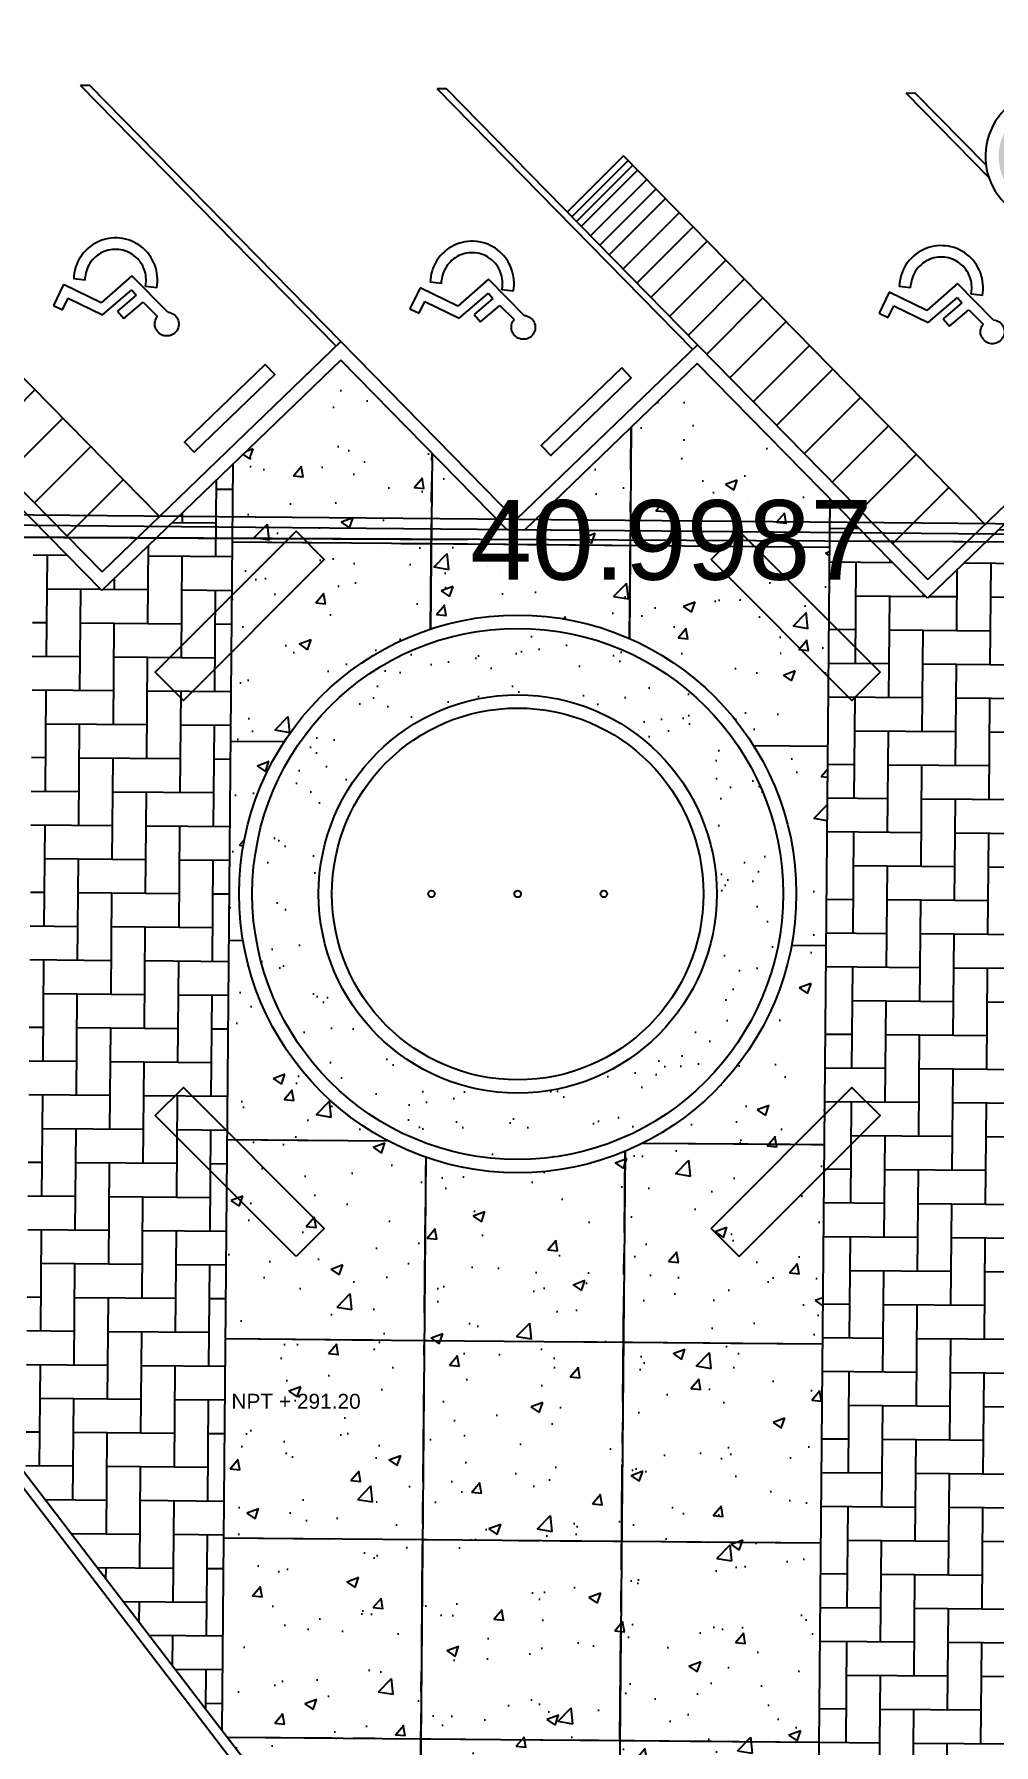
# Model space of a CAD drawing. Header units: millimetres. Extents: x 793 to 3159, y 750 to 2095.
# Drawn here: x 1190.43 to 1204.89, y 970.32 to 996.08 of the extents above; entities that cross this region are included whole.
import ezdxf

# ---------------------------------------------------------------- set-up
doc = ezdxf.new("R2010")
doc.units = ezdxf.units.MM
doc.linetypes.add('CENTER', pattern=[50.8, 31.75, -6.35, 6.35, -6.35])
doc.linetypes.add('CONTINUA', pattern=[0])
for name, color, linetype in [('A-BANQUETA', 8, 'Continuous'), ('A-MUEBLE', 9, 'Continuous'), ('A-PISOS', 252, 'Continuous'), ('A-PROY', 252, 'Continuous'), ('A-TEXTO', 2, 'Continuous'), ('A-VEGETACION', 65, 'Continuous')]:
    doc.layers.add(name, color=color, linetype=linetype)
doc.layers.add('JUNTA DE CONTROL', color=7, linetype='Continuous', true_color=0xf43e0b)
doc.styles.add('kobalt', font='arial.ttf', dxfattribs={"height": 0.15})
doc.styles.get("Standard").update_dxf_attribs({"font": 'arial.ttf'})
doc.dimstyles.get("Standard").update_dxf_attribs({"dimtxt": 1.2, "dimasz": 0.18, "dimexe": 0.18, "dimexo": 0.0625, "dimgap": 0.09, "dimtad": 0, "dimtih": 1, "dimtoh": 1, "dimdec": 4, "dimlfac": -1, "dimzin": 0, "dimdsep": 46, "dimtxsty": 'Standard', "dimcen": 0.09, "dimadec": 0, "dimazin": 0, "dimtfac": 1, "dimtdec": 4, "dimtofl": 0, "dimtmove": 0, "dimatfit": 3, "dimfxl": 1, "dimtolj": 1, "dimtzin": 0, "dimarcsym": 0})
pattern_1 = [(38.034047, (-995.446, 276.85925), (-0.04112262, 0.97848569), [0, -0.77216, 0, -0.8636, 0, -0.8255]), (8.034047, (-995.446, 276.8592), (0.8856448, 1.4419677), [0, -0.41656, 0, -0.69596, 0, -0.2667]), (328.034047, (-996.0708, 276.8534), (1.58188923, 0.0176195), [0, -0.254, 0, -0.9144, 0, -1.1938]), (318.03405, (-996.0708, 276.8534), (1.5228908, 0.4600731), [0, -0.127, 0, -0.59944, 0, -0.6858])]
pattern_2 = [(50, (-2174.8441, -711.9263), (1.8218467, -0.1593909), [0.1905, -2.0955]), (355, (-2174.8441, -711.9263), (-0.3524342, 1.9105685), [0.1524, -1.6764058]), (100.451445, (-2174.6923, -711.9396), (1.4694125, 1.7511775), [0.1619001, -1.7809024]), (46.1842, (-2174.844, -711.4183), (2.7107904, -0.4204233), [0.28575, -3.14325]), (96.63556, (-2174.6182, -711.4533), (2.3740413, 2.4742612), [0.2428502, -2.671356]), (351.18415, (-2174.844, -711.4183), (2.3740413, 2.4742612), [0.2285997, -2.5145973]), (21, (-2174.5901, -711.5453), (1.5161439, -1.022652), [0.1905, -2.0955]), (326, (-2174.5901, -711.5453), (0.6180203, 1.8418797), [0.1524, -1.6764]), (71.451445, (-2174.4638, -711.6305), (2.1341642, 0.8192277), [0.1619001, -1.7808994]), (37.5, (-2174.8441, -711.9263), (0.03088603, 0.84555039), [0, -1.65608, 0, -1.7018, 0, -1.68275]), (7.5, (-2174.8441, -711.9263), (0.66819663, 1.00180575), [0, -0.97028, 0, -1.61798, 0, -0.64135]), (327.5, (-2175.4105, -711.9263), (1.35590595, -0.05728744), [0, -0.635, 0, -1.9812, 0, -2.6289]), (317.5, (-2175.6645, -711.9263), (1.4812918, 0.2542649), [0, -0.8255, 0, -1.31572, 0, -1.8669])]
pattern_3 = [(90, (-2174.8441, -711.9263), (-0.508, 0.508), [1.524, -0.508]), (180, (-2174.8441, -711.4183), (-0.508, 0.508), [1.524, -0.508])]

# ---------------------------------------------------------------- blocks, each defined once
blk = doc.blocks.new('A$C15914C01')
at = {"layer": 'A-PISOS', "linetype": 'CONTINUA', "ltscale": 0.5}
h = blk.add_hatch(dxfattribs=at)
h.set_pattern_fill('AR-CONC', color=250, scale=0.01)
h.set_pattern_definition(pattern_2)
h.paths.add_polyline_path([(16.815, 0.208), (15.428, 1.596), (13.817, 0.017), (13.817, -1.153), (16.817, -1.153)])
edge = h.paths.add_edge_path()
edge.add_line((16.817, -2.44), (16.817, -1.153))
edge.add_line((16.817, -1.153), (13.817, -1.153))
edge.add_line((13.817, -1.153), (13.817, -4.153))
edge.add_line((13.817, -4.153), (14.629, -4.151))
edge.add_arc((18.165, -6.418), 4.2, 108.7243, 147.3342, ccw=False)
edge = h.paths.add_edge_path()
edge.add_line((14.629, -4.151), (13.817, -4.153))
edge.add_line((13.817, -4.153), (13.817, -7.153))
edge.add_line((13.817, -7.153), (14.03, -7.153))
edge.add_arc((18.165, -6.418), 4.2, 147.3353, 190.0775, ccw=False)
h.paths.add_polyline_path([(16.817, -10.396), (16.526, -10.285), (16.244, -10.153), (13.817, -10.153), (13.817, -13.153), (16.817, -13.153)])
h.paths.add_polyline_path([(16.817, -13.153), (13.817, -13.153), (13.817, -16.153), (16.817, -16.153)])
h.paths.add_polyline_path([(16.817, -16.153), (13.817, -16.153), (13.817, -19.056), (13.897, -19.159), (16.817, -19.153)])
h.paths.add_polyline_path([(16.817, -19.153), (13.897, -19.159), (16.817, -22.899)])
edge = h.paths.add_edge_path()
edge.add_arc((18.165, -6.418), 4.2, 190.0807, 242.7879)
edge.add_line((16.244, -10.153), (13.817, -10.153))
edge.add_line((13.817, -10.153), (13.817, -7.153))
edge.add_line((13.817, -7.153), (14.03, -7.153))
h = blk.add_hatch(dxfattribs=at)
h.set_pattern_fill('AR-CONC', color=250, scale=0.01)
h.set_pattern_definition(pattern_2)
h.paths.add_polyline_path([(22.817, -0.424), (20.802, 1.593), (19.817, 0.627), (19.817, -1.153), (22.817, -1.153)])
edge = h.paths.add_edge_path()
edge.add_line((22.817, -1.153), (19.817, -1.153))
edge.add_line((19.817, -1.153), (19.817, -2.556))
edge.add_arc((18.165, -6.418), 4.2, 32.6327, 66.8418, ccw=False)
edge.add_line((21.702, -4.153), (22.817, -4.153))
edge.add_line((22.817, -4.153), (22.817, -1.153))
edge = h.paths.add_edge_path()
edge.add_line((22.817, -4.153), (21.702, -4.153))
edge.add_arc((18.222, -6.406), 4.146, -10.367, 32.9263, ccw=False)
edge.add_line((22.3, -7.152), (22.817, -7.153))
edge.add_line((22.817, -7.153), (22.817, -4.153))
edge = h.paths.add_edge_path()
edge.add_line((22.817, -7.153), (22.3, -7.152))
edge.add_arc((18.165, -6.418), 4.2, 293.1582, 349.9266, ccw=False)
edge.add_line((19.817, -10.279), (19.817, -10.153))
edge.add_line((19.817, -10.153), (22.817, -10.153))
edge.add_line((22.817, -10.153), (22.817, -7.153))
h.paths.add_polyline_path([(22.817, -10.153), (19.817, -10.153), (19.817, -13.153), (22.817, -13.153)])
h.paths.add_polyline_path([(22.817, -13.153), (19.817, -13.153), (19.817, -16.153), (22.817, -16.153)])
h.paths.add_polyline_path([(22.817, -16.153), (19.817, -16.153), (19.817, -19.153), (22.817, -19.153)])
h.paths.add_polyline_path([(22.817, -19.153), (19.817, -19.153), (19.817, -22.153), (22.817, -22.153)])
h.paths.add_polyline_path([(22.817, -22.153), (19.817, -22.153), (19.817, -25.153), (22.817, -25.153)])
h.paths.add_polyline_path([(22.817, -25.153), (19.817, -25.153), (19.817, -26.742), (20.922, -28.158), (22.817, -28.153)])
h.paths.add_polyline_path([(22.817, -28.153), (20.922, -28.158), (22.817, -30.585)])
h = blk.add_hatch(dxfattribs=at)
h.set_pattern_fill('AR-CONC', color=250, scale=0.01)
h.set_pattern_definition(pattern_2)
edge = h.paths.add_edge_path()
edge.add_line((19.817, 0.627), (18.223, -0.936))
edge.add_line((18.223, -0.936), (17.957, -0.936))
edge.add_line((17.957, -0.936), (16.817, 0.206))
edge.add_line((16.817, 0.206), (16.817, -2.44))
edge.add_arc((18.165, -6.418), 4.2, 66.8418, 108.7243, ccw=False)
edge.add_line((19.817, -2.556), (19.817, 0.627))
edge = h.paths.add_edge_path()
edge.add_arc((18.165, -6.418), 4.2, 251.2757, 293.1582, ccw=False)
edge.add_line((16.817, -10.396), (16.817, -22.899))
edge.add_line((16.817, -22.899), (19.817, -26.742))
edge.add_line((19.817, -26.742), (19.817, -10.279))
h = blk.add_hatch(dxfattribs=at)
h.set_pattern_fill('AR-HBONE', color=250, scale=0.005, angle=45)
h.set_pattern_definition(pattern_3)
h.paths.add_polyline_path([(13.817, 0.017), (11.858, -1.904), (10.817, -0.862), (10.826, -15.225), (13.817, -19.056)])
h = blk.add_hatch(dxfattribs=at)
h.set_pattern_fill('AR-HBONE', color=250, scale=0.005, angle=45)
h.set_pattern_definition(pattern_3)
h.paths.add_polyline_path([(25.817, -0.428), (24.303, -1.912), (22.817, -0.424), (22.817, -30.585), (25.817, -34.428)])
at = {"layer": 'A-PISOS', "color": 250, "linetype": 'CONTINUA', "ltscale": 0.5}
for p, q in [((19.817, 0.627), (19.817, -2.556)), ((13.817, 0.017), (13.817, -19.056)), ((16.817, 0.206), (16.817, -2.44)), ((22.817, -0.424), (22.817, -30.585)), ((13.817, -1.153), (16.817, -1.153)), ((16.817, -1.153), (22.817, -1.153)), ((13.817, -4.153), (14.628, -4.153)), ((21.702, -4.153), (22.817, -4.153)), ((13.817, -7.153), (14.03, -7.153)), ((22.3, -7.153), (22.817, -7.153)), ((13.817, -10.153), (16.244, -10.153)), ((19.817, -10.279), (19.817, -26.742)), ((20.086, -10.153), (22.817, -10.153)), ((16.817, -10.396), (16.817, -22.899)), ((13.817, -13.153), (16.817, -13.153)), ((16.817, -13.153), (22.817, -13.153)), ((13.817, -16.153), (16.817, -16.153)), ((16.817, -16.153), (22.817, -16.153)), ((13.892, -19.153), (16.817, -19.153)), ((16.817, -19.153), (22.817, -19.153))]:
    blk.add_line(p, q, dxfattribs=at)
blk = doc.blocks.new('discapacitados')
for p, q in [((230, 791), (231, 809)), ((231, 809), (235, 827)), ((235, 827), (241, 844)), ((241, 844), (249, 860)), ((249, 860), (259, 875)), ((259, 875), (271, 889)), ((271, 889), (284, 901)), ((284, 901), (299, 911)), ((299, 911), (316, 919)), ((316, 919), (333, 925)), ((333, 925), (351, 928)), ((351, 928), (369, 930)), ((369, 930), (387, 928)), ((387, 928), (405, 925)), ((405, 925), (422, 919)), ((422, 919), (438, 911)), ((438, 911), (453, 901)), ((453, 901), (467, 889)), ((467, 889), (479, 875)), ((479, 875), (489, 860)), ((489, 860), (497, 844)), ((497, 844), (503, 827)), ((503, 827), (506, 809)), ((506, 809), (508, 791)), ((231, 773), (230, 791)), ((235, 755), (231, 773)), ((241, 738), (235, 755)), ((249, 721), (241, 738)), ((259, 706), (249, 721)), ((271, 693), (259, 706)), ((271, 693), (310, 103)), ((405, 657), (391, 654)), ((410, 419), (391, 654)), ((422, 662), (405, 657)), ((438, 670), (422, 662)), ((453, 681), (438, 670)), ((467, 693), (453, 681)), ((479, 706), (467, 693)), ((489, 721), (479, 706)), ((497, 738), (489, 721)), ((503, 755), (497, 738)), ((506, 773), (503, 755)), ((508, 791), (506, 773)), ((705, 419), (410, 419)), ((705, 306), (705, 419)), ((41, 212), (28, 181)), ((55, 242), (41, 212)), ((72, 271), (55, 242)), ((91, 299), (72, 271)), ((111, 326), (91, 299)), ((133, 351), (111, 326)), ((157, 374), (133, 351)), ((183, 396), (157, 374)), ((184, 202), (172, 181)), ((183, 396), (273, 300)), ((198, 222), (184, 202)), ((213, 241), (198, 222)), ((229, 260), (213, 241)), ((246, 277), (229, 260)), ((273, 300), (246, 277)), ((418, 306), (705, 306)), ((418, 226), (418, 306)), ((864, 226), (418, 226)), ((1040, -182), (864, 226)), ((1, 50), (-1, 17)), ((-1, 17), (1, -17)), ((4, 83), (1, 50)), ((10, 116), (4, 83)), ((18, 149), (10, 116)), ((28, 181), (18, 149)), ((135, 65), (132, 41)), ((132, 41), (132, 16)), ((132, 16), (132, -8)), ((139, 89), (135, 65)), ((145, 113), (139, 89)), ((153, 136), (145, 113)), ((162, 159), (153, 136)), ((172, 181), (162, 159)), ((310, 103), (784, 108)), ((784, 108), (976, -337)), ((1, -17), (4, -50)), ((4, -50), (10, -83)), ((10, -83), (17, -116)), ((17, -116), (28, -148)), ((28, -148), (40, -179)), ((40, -179), (54, -209)), ((132, -8), (135, -32)), ((135, -32), (139, -56)), ((139, -56), (145, -80)), ((145, -80), (152, -103)), ((152, -103), (161, -126)), ((161, -126), (172, -148)), ((172, -148), (184, -169)), ((184, -169), (197, -189)), ((197, -189), (212, -209)), ((1178, -122), (1040, -182)), ((1224, -230), (1178, -122)), ((54, -209), (71, -238)), ((71, -238), (89, -266)), ((89, -266), (110, -293)), ((110, -293), (132, -318)), ((132, -318), (156, -341)), ((156, -341), (181, -363)), ((181, -363), (208, -383)), ((208, -383), (236, -401)), ((212, -209), (228, -227)), ((228, -227), (245, -244)), ((245, -244), (264, -260)), ((264, -260), (283, -275)), ((283, -275), (304, -288)), ((304, -288), (325, -300)), ((325, -300), (347, -310)), ((347, -310), (370, -319)), ((370, -319), (393, -326)), ((393, -326), (417, -332)), ((417, -332), (441, -336)), ((441, -336), (465, -338)), ((465, -338), (490, -338)), ((490, -338), (514, -337)), ((514, -337), (538, -334)), ((538, -334), (562, -330)), ((562, -330), (586, -324)), ((586, -324), (609, -316)), ((609, -316), (632, -307)), ((632, -307), (653, -296)), ((653, -296), (674, -284)), ((674, -284), (695, -270)), ((695, -270), (714, -255)), ((714, -255), (732, -239)), ((716, -412), (745, -395)), ((756, -213), (732, -239)), ((745, -395), (773, -377)), ((756, -213), (847, -309)), ((773, -377), (799, -356)), ((799, -356), (824, -333)), ((824, -333), (847, -309)), ((976, -337), (1224, -230)), ((236, -401), (265, -418)), ((265, -418), (295, -432)), ((295, -432), (327, -444)), ((327, -444), (359, -454)), ((359, -454), (391, -461)), ((391, -461), (424, -467)), ((424, -467), (458, -470)), ((458, -470), (491, -470)), ((491, -470), (525, -469)), ((525, -469), (558, -465)), ((558, -465), (591, -459)), ((591, -459), (623, -451)), ((623, -451), (655, -440)), ((655, -440), (686, -427)), ((686, -427), (716, -412))]:
    blk.add_line(p, q)
blk = doc.blocks.new('A$C3E6A45EC')
at = {"layer": 'JUNTA DE CONTROL', "linetype": 'CENTER', "ltscale": 0.05}
for p, q in [((20.042, -1.803), (20.069, 1.379)), ((17.043, -1.661), (17.066, 0.985)), ((14.054, -0.348), (23.054, -0.426)), ((14.028, -3.348), (14.839, -3.355)), ((21.913, -3.416), (23.028, -3.426)), ((14.002, -6.348), (14.215, -6.35)), ((22.485, -6.422), (23.002, -6.426)), ((13.976, -9.348), (16.404, -9.369)), ((19.832, -25.989), (19.975, -9.526)), ((20.245, -9.402), (22.976, -9.426)), ((16.866, -22.12), (16.974, -9.616)), ((13.95, -12.348), (22.95, -12.426)), ((13.924, -15.348), (22.924, -15.426)), ((13.974, -18.348), (22.898, -18.426))]:
    blk.add_line(p, q, dxfattribs=at)
blk = doc.blocks.new('*D191')
at = {"layer": 'Defpoints', "color": 0, "lineweight": -2, "transparency": 16777216}
for p, q in [((1179.71, 988.554), (1196.958, 988.471)), ((1179.529, 988.493), (1179.529, 988.375)), ((1220.348, 988.358), (1203.1, 988.441)), ((1220.528, 988.295), (1220.527, 988.177))]:
    blk.add_line(p, q, dxfattribs=at)
at = {"layer": 'Defpoints', "color": 0, "transparency": 16777216}
for p in [(1179.53, 988.555, 293.721), (1179.53, 988.555), (1220.528, 988.357, 380.202)]:
    blk.add_point(p, dxfattribs=at)
for points in [[(1179.71, 988.584), (1179.71, 988.524), (1179.53, 988.555)], [(1220.348, 988.388), (1220.348, 988.328), (1220.528, 988.357)]]:
    blk.add_solid(points, dxfattribs=at)
at = {"layer": 'Defpoints', "color": 0, "transparency": 16777216, "insert": (1200.029, 988.456), "char_height": 1.2, "attachment_point": 5}
blk.add_mtext('\\A1;40.9987', dxfattribs=at)

msp = doc.modelspace()

# ---------------------------------------------------------------- hatches: boundary and pattern name
at = {"layer": 'A-VEGETACION', "linetype": 'CONTINUA'}
h = msp.add_hatch(dxfattribs=at)
h.set_pattern_fill('AR-SAND', color=256, scale=0.02, angle=0.534047)
h.set_pattern_definition(pattern_1)
edge = h.paths.add_edge_path()
edge.add_line((1208.82736, 1060.37149), (1203.90678, 1060.47786))
edge.add_line((1203.90678, 1060.47786), (1209.58851, 1054.9753))
edge.add_arc((1210.28639, 1055.69889), 1.00529, 226.036127, 268.643326)
edge.add_line((1210.26259, 1054.69388), (1210.89975, 1054.68011))
edge.add_line((1210.89975, 1054.68011), (1210.93078, 1058.48414))
edge.add_arc((1208.92468, 1058.36416), 2.00969, 3.422679, 92.7755)
edge = h.paths.add_edge_path()
edge.add_line((1210.19287, 995.04835), (1205.7653, 995.04123))
edge.add_arc((1205.7653, 994.24123), 0.8, 90, 224.465953)
edge.add_line((1205.19436, 993.68084), (1210.13312, 988.64635))
edge.add_line((1210.13312, 988.64635), (1210.19287, 995.04835))
h = msp.add_hatch(dxfattribs=at)
h.set_pattern_fill('AR-SAND', color=256, scale=0.02, angle=0.534047)
h.set_pattern_definition(pattern_1)
edge = h.paths.add_edge_path()
edge.add_arc((1197.71489, 983.13255), 4, 0, 360)
edge = h.paths.add_edge_path(flags=17)
edge.add_arc((1197.71489, 983.13255), 3, 0, 360)

# ---------------------------------------------------------------- linework, layer by layer
at = {"layer": 'A-BANQUETA', "linetype": 'CONTINUA', "ltscale": 0.5}
for p, q in [((1194.97962, 991.38232, 293.72089), (1191.12678, 995.30766, 293.72089)), ((1191.2682, 995.30634, 293.72089), (1191.12678, 995.30766, 293.72089)), ((1195.05164, 991.45171, 293.72089), (1191.2682, 995.30634, 293.72089)), ((1200.3534, 991.33223, 293.72089), (1196.50056, 995.25757, 293.72089)), ((1196.64198, 995.25625, 293.72089), (1196.50056, 995.25757, 293.72089)), ((1200.42542, 991.40162, 293.72089), (1196.64198, 995.25625, 293.72089)), ((1204.81766, 993.92187, 293.72089), (1203.57132, 995.19166, 293.72089)), ((1203.71405, 995.19033, 293.72089), (1203.57132, 995.19166, 293.72089)), ((1204.77428, 994.10748, 293.72089), (1203.71141, 995.19036, 293.72089)), ((1192.31489, 988.81514, 293.72089), (1186.8664, 994.36617, 293.72089)), ((1199.31094, 994.25017, 293.72089), (1198.46237, 993.4016, 293.72089)), ((1204.75943, 988.69914, 293.72089), (1199.31094, 994.25017, 293.72089)), ((1199.38099, 994.1788, 293.72089), (1198.53242, 993.33023, 293.72089)), ((1199.45104, 994.10743, 293.72089), (1198.60247, 993.25886, 293.72089)), ((1199.52109, 994.03606, 293.72089), (1198.67252, 993.1875, 293.72089)), ((1199.66119, 993.89332, 293.72089), (1198.81263, 993.04476, 293.72089)), ((1199.8013, 993.75058, 293.72089), (1198.95273, 992.90202, 293.72089)), ((1199.9414, 993.60784, 293.72089), (1199.09283, 992.75928, 293.72089)), ((1200.15155, 993.39373, 293.72089), (1199.30299, 992.54517, 293.72089)), ((1200.36171, 993.17962, 293.72089), (1199.51314, 992.33106, 293.72089)), ((1200.57186, 992.96551, 293.72089), (1199.7233, 992.11695, 293.72089)), ((1200.85207, 992.68003, 293.72089), (1200.0035, 991.83147, 293.72089)), ((1201.13228, 992.39456, 293.72089), (1200.28371, 991.54599, 293.72089)), ((1201.41248, 992.10908, 293.72089), (1200.56392, 991.26051, 293.72089)), ((1201.76274, 991.75223, 293.72089), (1200.91418, 990.90366, 293.72089)), ((1187.98088, 991.51762, 293.72089), (1191.45066, 987.98254, 293.72089)), ((1195.05164, 991.45171, 293.72089), (1191.45066, 987.98254, 293.72089)), ((1195.05164, 991.45171, 293.72089), (1197.68913, 988.76458, 293.72089)), ((1200.42542, 991.40162, 293.72089), (1197.68867, 988.76505, 293.72089)), ((1200.42542, 991.40162, 293.72089), (1203.8952, 987.86654, 293.72089)), ((1202.113, 991.39538, 293.72089), (1201.26443, 990.54681, 293.72089)), ((1191.44672, 987.70104, 293.72089), (1187.97694, 991.23611, 293.72089)), ((1195.0477, 991.1702, 293.72089), (1191.44672, 987.70104, 293.72089)), ((1197.55444, 988.6163, 293.72089), (1195.0477, 991.1702, 293.72089)), ((1200.42148, 991.12011, 293.72089), (1197.81996, 988.61382, 293.72089)), ((1203.89126, 987.58504, 293.72089), (1200.42148, 991.12011, 293.72089)), ((1207.49618, 991.33571, 293.72089), (1203.8952, 987.86654, 293.72089)), ((1202.46326, 991.03853, 293.72089), (1201.61469, 990.18996, 293.72089)), ((1207.49224, 991.0542, 293.72089), (1203.89126, 987.58504, 293.72089)), ((1190.43903, 990.72631, 293.72089), (1189.59046, 989.87774, 293.72089)), ((1202.88357, 990.61031, 293.72089), (1202.035, 989.76175, 293.72089)), ((1190.85934, 990.29809, 293.72089), (1190.01077, 989.44952, 293.72089)), ((1203.30387, 990.18209, 293.72089), (1202.45531, 989.33353, 293.72089)), ((1191.27965, 989.86987, 293.72089), (1190.43108, 989.02131, 293.72089)), ((1203.72418, 989.75387, 293.72089), (1202.87562, 988.90531, 293.72089)), ((1191.77001, 989.37028, 293.72089), (1190.92144, 988.52172, 293.72089)), ((1204.21455, 989.25428, 293.72089), (1203.36598, 988.40572, 293.72089)), ((1210.28322, 988.65972, 293.72688), (1179.24391, 988.93421, 293.71951)), ((1210.28174, 988.50094, 299.40928), (1179.16729, 988.78687, 292.303)), ((1197.81996, 988.61382, 293.72089), (1197.55444, 988.6163, 293.72089))]:
    msp.add_line(p, q, dxfattribs=at)
at = {"layer": 'A-BANQUETA', "linetype": 'CONTINUA', "ltscale": 0.5, "elevation": 293.72089}
for points in [[(1193.90971, 991.10428), (1192.69536, 989.93518), (1192.83939, 989.78557), (1194.05374, 990.95468)], [(1199.28349, 991.05419), (1198.06914, 989.88509), (1198.21317, 989.73548), (1199.42752, 990.90459)]]:
    msp.add_lwpolyline(points, close=True, dxfattribs=at)
at = {"layer": 'A-BANQUETA', "linetype": 'CONTINUA', "ltscale": 0.5}
msp.add_arc((1205.7653, 994.24123, 293.72089), 1, 89.465953, 224.465953, dxfattribs=at)
at = {"layer": 'A-MUEBLE', "linetype": 'CONTINUA', "ltscale": 0.5, "elevation": 293.72089}
for points in [[(1194.3764, 988.59405), (1192.25339, 986.47105), (1192.67765, 986.04678), (1194.80066, 988.16979)], [(1201.05339, 988.59405), (1203.1764, 986.47105), (1202.75213, 986.04678), (1200.62913, 988.16979)], [(1194.3764, 977.67105), (1192.25339, 979.79405), (1192.67765, 980.21832), (1194.80066, 978.09531)], [(1201.05339, 977.67105), (1203.1764, 979.79405), (1202.75213, 980.21832), (1200.62913, 978.09531)]]:
    msp.add_lwpolyline(points, close=True, dxfattribs=at)
at = {"layer": 'A-PROY', "linetype": 'CONTINUA', "ltscale": 0.5}
msp.add_line((1184.12801, 982.19114, 292.303), (1216.90092, 939.45219, 292.303), dxfattribs=at)
at = {"layer": 'A-PROY', "linetype": 'CONTINUA', "ltscale": 0.5, "elevation": 293.72089}
msp.add_lwpolyline([(1179.3582, 988.78314), (1184.23707, 982.29569), (1216.97483, 939.60151, 0.23006344), (1218.14863, 939.01764), (1223.78865, 938.96962)], format="xyb", dxfattribs=at)
at = {"layer": 'A-PROY', "linetype": 'CONTINUA', "ltscale": 0.5}
for centre, radius in [((1197.71489, 983.13255, 293.72089), 4.2), ((1197.71489, 983.13255, 293.72089), 4), ((1197.71489, 983.13255, 293.72089), 3), ((1197.71489, 983.13255, 293.72089), 2.8), ((1196.41489, 983.13255, 293.72089), 0.05), ((1197.71489, 983.13255, 293.72089), 0.05), ((1199.01489, 983.13255, 293.72089), 0.05)]:
    msp.add_circle(centre, radius, dxfattribs=at)
at = {"layer": 'Defpoints'}
msp.add_line((1220.52782, 988.35738, 380.20176), (1179.52965, 988.55516, 293.72089), dxfattribs=at)

# ---------------------------------------------------------------- block references
at = {"layer": 'A-BANQUETA', "linetype": 'CONTINUA', "ltscale": 0.5, "xscale": 0.0013, "yscale": 0.0013, "zscale": 0.0013, "rotation": 220.6828193098218}
for p in [(1192.1195, 992.80822, 293.72089), (1197.49327, 992.75813, 293.72089), (1204.56403, 992.69222, 293.72089)]:
    msp.add_blockref('discapacitados', p, dxfattribs=at)
at = {"layer": 'A-TEXTO', "linetype": 'CONTINUA', "ltscale": 0.5}
msp.add_blockref('A$C3E6A45EC', (1179.3582, 988.78314, 293.72089), dxfattribs=at)
at = {"layer": 'JUNTA DE CONTROL', "linetype": 'CENTER', "ltscale": 0.05, "rotation": 359.5035917933524}
msp.add_blockref('A$C15914C01', (1179.60612, 989.70753, 293.72089), dxfattribs=at)

# ---------------------------------------------------------------- texts
at = {"layer": 'A-TEXTO', "insert": (1193.40076, 975.60409, -286.97403), "char_height": 0.225, "attachment_point": 1, "style": 'kobalt'}
msp.add_mtext_dynamic_manual_height_columns('NPT + 291.20', width=62.3352715, gutter_width=1.5, heights=[0], dxfattribs=at)

# ---------------------------------------------------------------- dimensions: what is measured, and where the dimension line sits
at = {"layer": 'Defpoints'}
dim = msp.add_aligned_dim(p1=(1220.527825, 988.357383, 380.201758), p2=(1179.52965, 988.555164, 293.720885), distance=0, dimstyle='Standard', dxfattribs=at)
dim.commit()
dim.dimension.update_dxf_attribs({"geometry": '*D191', "text_midpoint": (1200.028737, 988.456274)})

doc.saveas('drawing.dxf')
